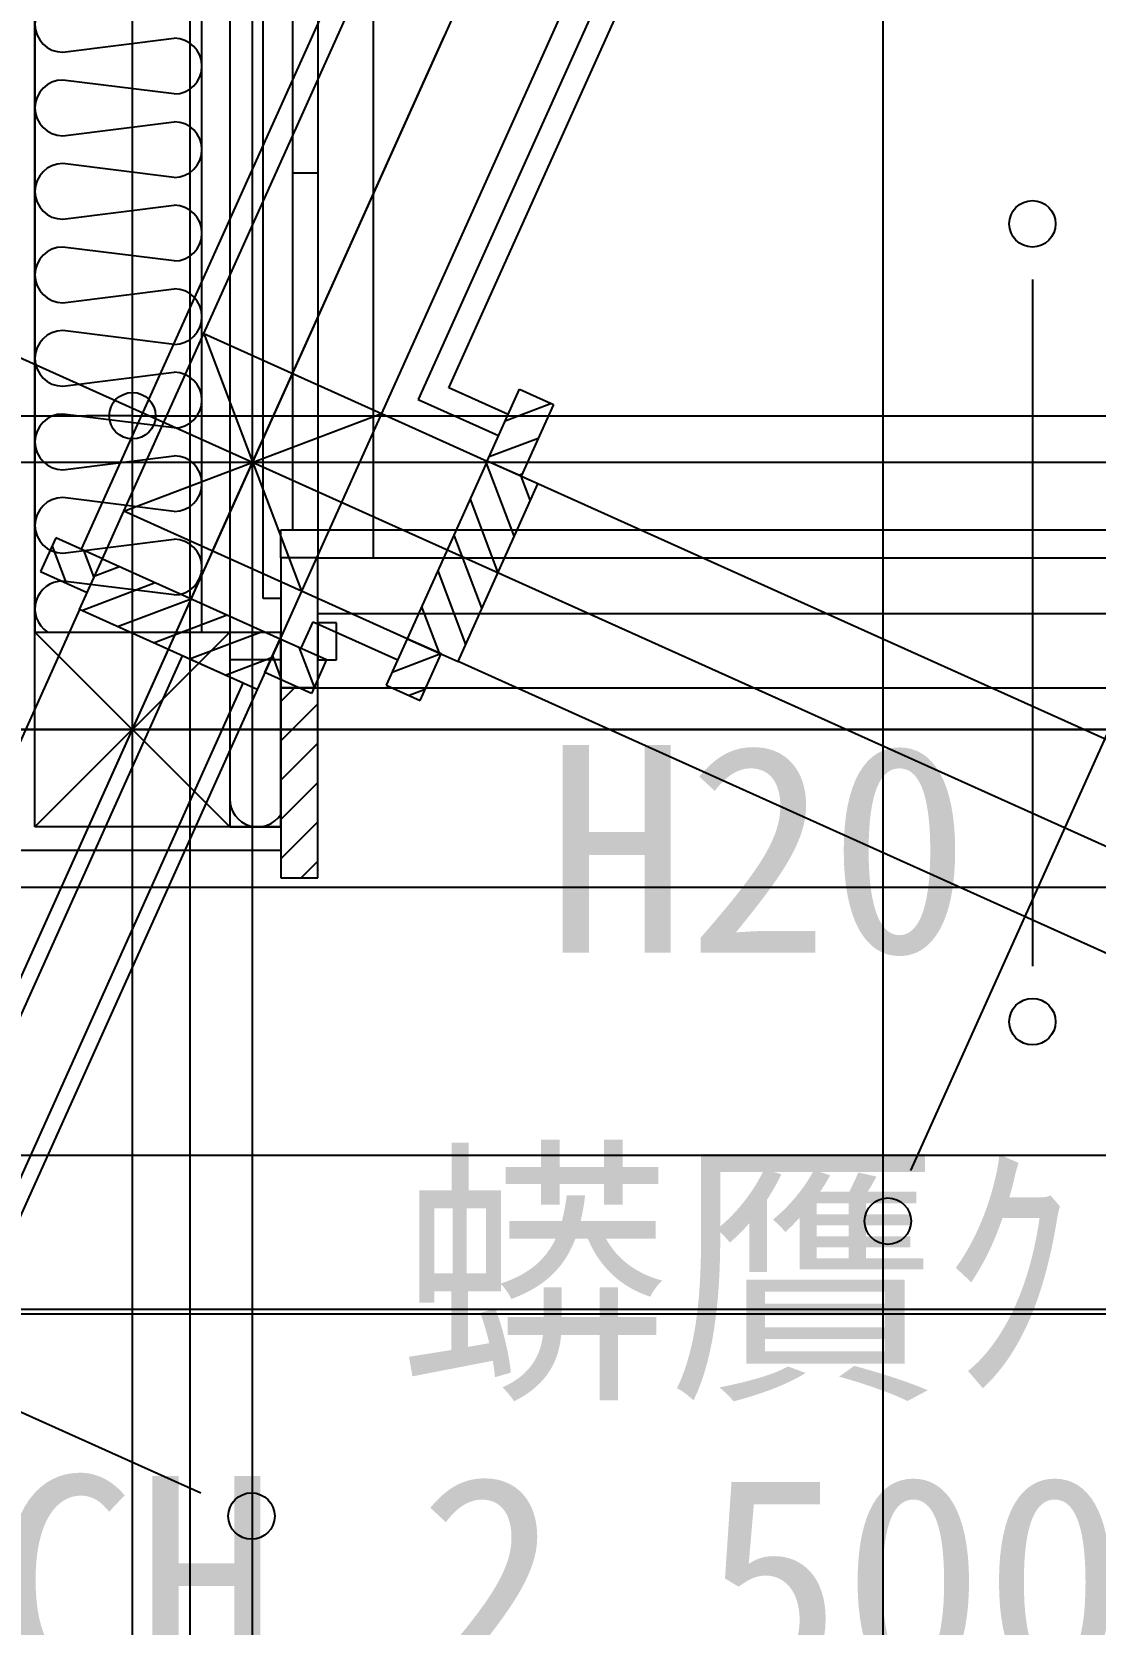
# Model space of a CAD drawing. Header units: metres. Extents: x 10908 to 27249, y 7268 to 22901.
# Drawn here: x 20984 to 21557, y 15073 to 15931 of the extents above; entities that cross this region are included whole.
import ezdxf

# ---------------------------------------------------------------- set-up
doc = ezdxf.new("R2010")
doc.units = ezdxf.units.M

msp = doc.modelspace()

# ---------------------------------------------------------------- linework, layer by layer
at = {"layer": '繝昴ｼ繝_1F'}
msp.add_line((21124.56, 15855.01), (21138.06, 15855.01), dxfattribs=at)
at = {"layer": '繝繝ｼ繧ｿ 001_1F'}
for p, q in [((21038.06, 15219.78), (21038.06, 21590)), ((19025.69, 11083.07), (21884.12, 17435.13)), ((20153.06, 15724.09), (21013.06, 15724.09)), ((21038.06, 15724.09), (21013.06, 15724.09)), ((21038.06, 15474.09), (21038.06, 15724.09)), ((21038.06, 15724.09), (21038.06, 15724.09)), ((21038.06, 15724.09), (21063.06, 15724.09)), ((21063.06, 15724.09), (22010.95, 15724.09)), ((26390, 15555), (11602.5, 15555)), ((21038.06, 15474.09), (21038.06, 15474.09)), ((21038.06, 15474.09), (21038.06, 15474.09))]:
    msp.add_line(p, q, dxfattribs=at)
msp.add_circle((21038.06, 15724.09), 12.5, dxfattribs=at)
msp.add_circle((21038.06, 15724.09), 12.5, dxfattribs=at)
at = {"layer": '繝繝ｼ繧ｿ 001_2F'}
for p, q in [((19756.74, 12707.62), (21884.12, 17435.13)), ((20753.41, 15856.22), (22711.29, 14975.17))]:
    msp.add_line(p, q, dxfattribs=at)
at = {"layer": '繝繝ｼ繧ｿ 001_R'}
for p, q in [((21081.3, 15651.1), (21884.12, 17435.13)), ((20259.7, 15470), (22629.7, 15470)), ((19659.7, 15242.5), (22220.2, 15242.5))]:
    msp.add_line(p, q, dxfattribs=at)
at = {"layer": '蜀螢∽ｻ穂ｸ_1F'}
msp.add_line((20973.06, 15490), (21118.06, 15490), dxfattribs=at)
at = {"layer": '蜀螢∽ｻ穂ｸ_2F'}
for p, q in [((21556.28, 16865), (21010.48, 15652.12)), ((21698.1, 16857.27), (21192.1, 15732.83)), ((21208.63, 15739.1), (21704.22, 16840.41)), ((21240.55, 15724.74), (21208.63, 15739.1)), ((21192.1, 15732.83), (21235.42, 15713.34)), ((21129.03, 15598.78), (21135.45, 15613.03)), ((21135.45, 15613.03), (21181.04, 15592.51))]:
    msp.add_line(p, q, dxfattribs=at)
at = {"layer": '螟門｣∽ｻ穂ｸ_1F'}
for p, q in [((21108.56, 15625.5), (21108.56, 16430)), ((21124.56, 15662.5), (21124.56, 16430)), ((21118.06, 15625.5), (21108.56, 15625.5))]:
    msp.add_line(p, q, dxfattribs=at)
at = {"layer": '螢_1F'}
for p, q in [((20985.56, 15607.5), (20985.56, 16202.5)), ((21090.56, 16202.5), (21090.56, 15607.5)), ((21090.56, 15607.5), (21118.06, 15607.5)), ((21118.06, 15502.5), (21118.06, 15607.5)), ((21118.06, 15502.5), (21090.56, 15502.5))]:
    msp.add_line(p, q, dxfattribs=at)
at = {"layer": '螢_2F'}
for p, q in [((21076.51, 15768.39), (21595, 16920.59)), ((21690.75, 16877.51), (21172.26, 15725.31)), ((21172.26, 15725.31), (21229.26, 15699.66)), ((21229.26, 15699.66), (21186.17, 15603.91)), ((21021.88, 15646.99), (21033.42, 15672.64)), ((21021.88, 15646.99), (21117.63, 15603.91)), ((21129.18, 15629.55), (21117.63, 15603.91)), ((21186.17, 15603.91), (21129.18, 15629.55))]:
    msp.add_line(p, q, dxfattribs=at)
at = {"layer": '蟒ｺ蜈ｷ(譛ｨ陬ｽ謌ｸ)_2F'}
for p, q in [((21229.26, 15699.66), (21246.7, 15738.42)), ((21263.93, 15730.66), (21238.95, 15721.18)), ((21246.7, 15738.42), (21264.94, 15730.21)), ((21264.94, 15730.21), (21247.5, 15691.45)), ((21256.69, 15711.87), (21230.24, 15701.84)), ((21229.26, 15699.66), (21186.17, 15603.91)), ((21228.72, 15698.45), (21243.76, 15658.78)), ((21256.62, 15687.35), (21229.26, 15699.66)), ((21247.5, 15691.45), (21229.26, 15699.66)), ((21213.53, 15591.6), (21256.62, 15687.35)), ((21247.98, 15692.52), (21246.43, 15691.93)), ((21247.4, 15691.5), (21252.47, 15678.13)), ((21867.61, 15412.4), (21256.62, 15687.35)), ((21220.01, 15679.11), (21235.06, 15639.44)), ((21457.47, 15317.34), (21623.67, 15686.66)), ((20996.8, 15658.28), (20988.6, 15640.04)), ((20994.81, 15653.85), (21002.41, 15633.82)), ((21021.88, 15646.99), (20996.8, 15658.28)), ((21211.31, 15659.76), (21226.35, 15620.09)), ((21009.57, 15619.64), (21021.88, 15646.99)), ((21011.72, 15651.56), (21017.31, 15636.83)), ((21013.68, 15628.75), (21021.88, 15646.99)), ((21021.88, 15646.99), (21117.63, 15603.91)), ((20988.6, 15640.04), (21013.68, 15628.75)), ((21017.75, 15637.81), (21031.07, 15642.86)), ((21202.6, 15640.42), (21217.65, 15600.75)), ((21010.74, 15619.11), (21050.41, 15634.15)), ((21009.57, 15619.64), (20693.59, 14917.46)), ((21105.32, 15576.55), (21009.57, 15619.64)), ((21030.09, 15610.4), (21069.76, 15625.45)), ((21193.9, 15621.07), (21203.34, 15596.18)), ((21049.43, 15601.7), (21089.1, 15616.74)), ((21068.78, 15592.99), (21108.45, 15608.04)), ((21117.63, 15603.91), (21105.32, 15576.55)), ((21109.43, 15585.67), (21117.63, 15603.91)), ((21117.63, 15603.91), (21142.71, 15592.62)), ((21186.17, 15603.91), (21174.89, 15578.83)), ((21186.17, 15603.91), (21213.53, 15591.6)), ((21204.41, 15595.7), (21186.17, 15603.91)), ((21064.97, 15594.71), (20730.52, 14851.49)), ((21097.8, 15579.93), (21064.97, 15594.71)), ((21088.12, 15584.29), (21113.06, 15593.75)), ((21113.5, 15594.72), (21118.48, 15581.59)), ((21127.79, 15599.33), (21136, 15577.7)), ((21204.31, 15595.74), (21178.01, 15585.77)), ((21193.13, 15570.62), (21204.41, 15595.7)), ((21134.5, 15574.38), (21109.43, 15585.67)), ((21142.71, 15592.62), (21134.5, 15574.38)), ((21824.52, 15316.65), (21213.53, 15591.6)), ((21105.32, 15576.55), (20454.9, 14131.15)), ((20763.35, 14836.72), (21097.8, 15579.93)), ((21174.89, 15578.83), (21193.13, 15570.62)), ((21195.75, 15576.45), (21187.29, 15573.25)), ((21074.89, 15143.38), (20705.56, 15309.58))]:
    msp.add_line(p, q, dxfattribs=at)
for centre in [(21445.16, 15289.98), (21102.25, 15131.07)]:
    msp.add_circle(centre, 12.5, dxfattribs=at)
at = {"layer": '蟒ｺ蜈ｷ(驥大ｱ樊虻)_1F'}
for p, q in [((21138.06, 16417.51), (21138.06, 15647.5)), ((21168.06, 15647.5), (21168.06, 16417.51)), ((21523.06, 15797.5), (21523.06, 15427.5)), ((21118.06, 15647.5), (21118.06, 15662.5)), ((21118.06, 15662.5), (21928.06, 15662.5)), ((21138.06, 15647.5), (21118.06, 15647.5)), ((21118.06, 15647.5), (21118.06, 15577.5)), ((21138.06, 15577.5), (21138.06, 15647.5)), ((21138.06, 15647.5), (21908.06, 15647.5)), ((21138.06, 15647.5), (21168.06, 15647.5)), ((21138.06, 15617.5), (21908.06, 15617.5)), ((21148.06, 15612.5), (21138.06, 15612.5)), ((21138.06, 15612.5), (21138.06, 15592.5)), ((21148.06, 15592.5), (21148.06, 15612.5)), ((21138.06, 15592.5), (21148.06, 15592.5)), ((21118.06, 15577.5), (21138.06, 15577.5)), ((21138.06, 15577.5), (21118.06, 15577.5)), ((21118.06, 15577.5), (21118.06, 15475)), ((21118.06, 15570.08), (21125.48, 15577.5)), ((21138.06, 15577.5), (21908.06, 15577.5)), ((21138.06, 15475), (21138.06, 15577.5)), ((21118.06, 15548.87), (21138.06, 15568.87)), ((21118.06, 15527.65), (21138.06, 15547.65)), ((21118.06, 15506.44), (21138.06, 15526.44)), ((21118.06, 15485.23), (21138.06, 15505.23)), ((21129.05, 15475), (21138.06, 15484.01)), ((21118.06, 15475), (21138.06, 15475))]:
    msp.add_line(p, q, dxfattribs=at)
for centre in [(21523.06, 15827.5), (21523.06, 15397.5)]:
    msp.add_circle(centre, 12.5, dxfattribs=at)
msp.add_arc((21138.06, 15647.5), 770, 0, 90, dxfattribs=at)
at = {"layer": '譁ｭ辭ｱ譚_1F'}
for p, q in [((20985.56, 15995), (20985.56, 15607.5)), ((21075.56, 15607.5), (21075.56, 15995)), ((21000.56, 15920), (21060.56, 15927.5)), ((21060.56, 15897.5), (21000.56, 15905)), ((21000.56, 15875), (21060.56, 15882.5)), ((21060.56, 15852.5), (21000.56, 15860)), ((21000.56, 15830), (21060.56, 15837.5)), ((21060.56, 15807.5), (21000.56, 15815)), ((21000.56, 15785), (21060.56, 15792.5)), ((21060.56, 15762.5), (21000.56, 15770)), ((21000.56, 15740), (21060.56, 15747.5)), ((21060.56, 15717.5), (21000.56, 15725)), ((21000.56, 15695), (21060.56, 15702.5)), ((21060.56, 15672.5), (21000.56, 15680)), ((21000.56, 15650), (21060.56, 15657.5)), ((21060.56, 15627.5), (21000.56, 15635)), ((20985.56, 15607.5), (21075.56, 15607.5)), ((21118.06, 15592.5), (21090.56, 15592.5)), ((21090.56, 15592.5), (21090.56, 15502.5)), ((21118.06, 15502.5), (21118.06, 15592.5)), ((21090.56, 15502.5), (21118.06, 15502.5))]:
    msp.add_line(p, q, dxfattribs=at)
for centre, start, end in [((21000.56, 15935), 90, -90), ((21060.56, 15912.5), -90, 90), ((21000.56, 15890), 90, -90), ((21060.56, 15867.5), -90, 90), ((21000.56, 15845), 90, -90), ((21060.56, 15822.5), -90, 90), ((21000.56, 15800), 90, -90), ((21060.56, 15777.5), -90, 90), ((21000.56, 15755), 90, -90), ((21060.56, 15732.5), -90, 90), ((21000.56, 15710), 90, -90), ((21060.56, 15687.5), -90, 90), ((21000.56, 15665), 90, -90), ((21060.56, 15642.5), -90, 90), ((21000.56, 15620), 90, -123.55731), ((21105.56, 15517.5), -180, -33.55731)]:
    msp.add_arc(centre, 15, start, end, dxfattribs=at)
at = {"layer": '譟ｱ_1F'}
for p, q in [((20985.56, 15502.5), (20985.56, 15607.5)), ((20985.56, 15607.5), (21090.56, 15607.5)), ((21090.56, 15502.5), (20985.56, 15607.5)), ((20985.56, 15502.5), (21090.56, 15607.5)), ((21090.56, 15607.5), (21090.56, 15502.5)), ((21090.56, 15502.5), (20985.56, 15502.5))]:
    msp.add_line(p, q, dxfattribs=at)
at = {"layer": '譟ｱ_2F'}
for p, q in [((21033.42, 15672.64), (21076.51, 15768.39)), ((21076.51, 15768.39), (21172.26, 15725.31)), ((21076.51, 15768.39), (21129.18, 15629.55)), ((21033.42, 15672.64), (21172.26, 15725.31)), ((21172.26, 15725.31), (21129.18, 15629.55)), ((21129.18, 15629.55), (21033.42, 15672.64))]:
    msp.add_line(p, q, dxfattribs=at)
at = {"layer": '騾壹ｊ闃ｯ_1F'}
for p, q in [((21038.08, 9325.01), (21038.08, 22205.01)), ((21069.23, 10010), (21069.23, 22205.01)), ((21102.87, 9325.01), (21102.87, 22205.01)), ((21442.67, 10010), (21442.67, 22205.01)), ((18814.29, 10613.24), (21206.13, 15928.44)), ((13514.73, 15698.97), (24358.08, 15698.97)), ((13514.73, 15555), (24358.08, 15555)), ((13953.36, 15325.54), (24358.08, 15325.54)), ((13801.7, 15240.08), (24358.08, 15240.08))]:
    msp.add_line(p, q, dxfattribs=at)
at = {"layer": '騾壹ｊ闃ｯ_2F'}
for p, q in [((21038.08, 9325.01), (21038.08, 22205.01)), ((21069.23, 10010), (21069.23, 22205.01)), ((21102.87, 9325.01), (21102.87, 22205.01)), ((21442.67, 10010), (21442.67, 22205.01)), ((18814.29, 10613.24), (21206.13, 15928.44)), ((13514.73, 15698.97), (24358.08, 15698.97)), ((13514.73, 15555), (24358.08, 15555)), ((13953.36, 15325.54), (24358.08, 15325.54)), ((13801.7, 15240.08), (24358.08, 15240.08))]:
    msp.add_line(p, q, dxfattribs=at)
at = {"layer": '騾壹ｊ闃ｯ_R'}
for p, q in [((21038.08, 9325.01), (21038.08, 22205.01)), ((21069.23, 10010), (21069.23, 22205.01)), ((21102.87, 9325.01), (21102.87, 22205.01)), ((21442.67, 10010), (21442.67, 22205.01)), ((18814.29, 10613.24), (21206.13, 15928.44)), ((13514.73, 15698.97), (24358.08, 15698.97)), ((13514.73, 15555), (24358.08, 15555)), ((13953.36, 15325.54), (24358.08, 15325.54)), ((13801.7, 15240.08), (24358.08, 15240.08))]:
    msp.add_line(p, q, dxfattribs=at)

# ---------------------------------------------------------------- texts
at = {"layer": '繝繝ｼ繧ｿ 001_1F'}
msp.add_text('蜿ｯ蜍墓｣6譫', height=80, dxfattribs=at).set_placement((20357.53, 15915.68))
at = {"layer": '繝繝ｼ繧ｿ 001_2F'}
msp.add_text('H20', height=112, dxfattribs=at).set_placement((21260.94, 15434.68))
at = {"layer": '驛ｨ螻_2F'}
for s, p in [('蟒贋ｸ', (21182.16, 15205.59)), ('ｼCH 2,500ｼ', (20890.85, 15040.59))]:
    msp.add_text(s, height=112, dxfattribs=at).set_placement(p)

doc.saveas('drawing.dxf')
